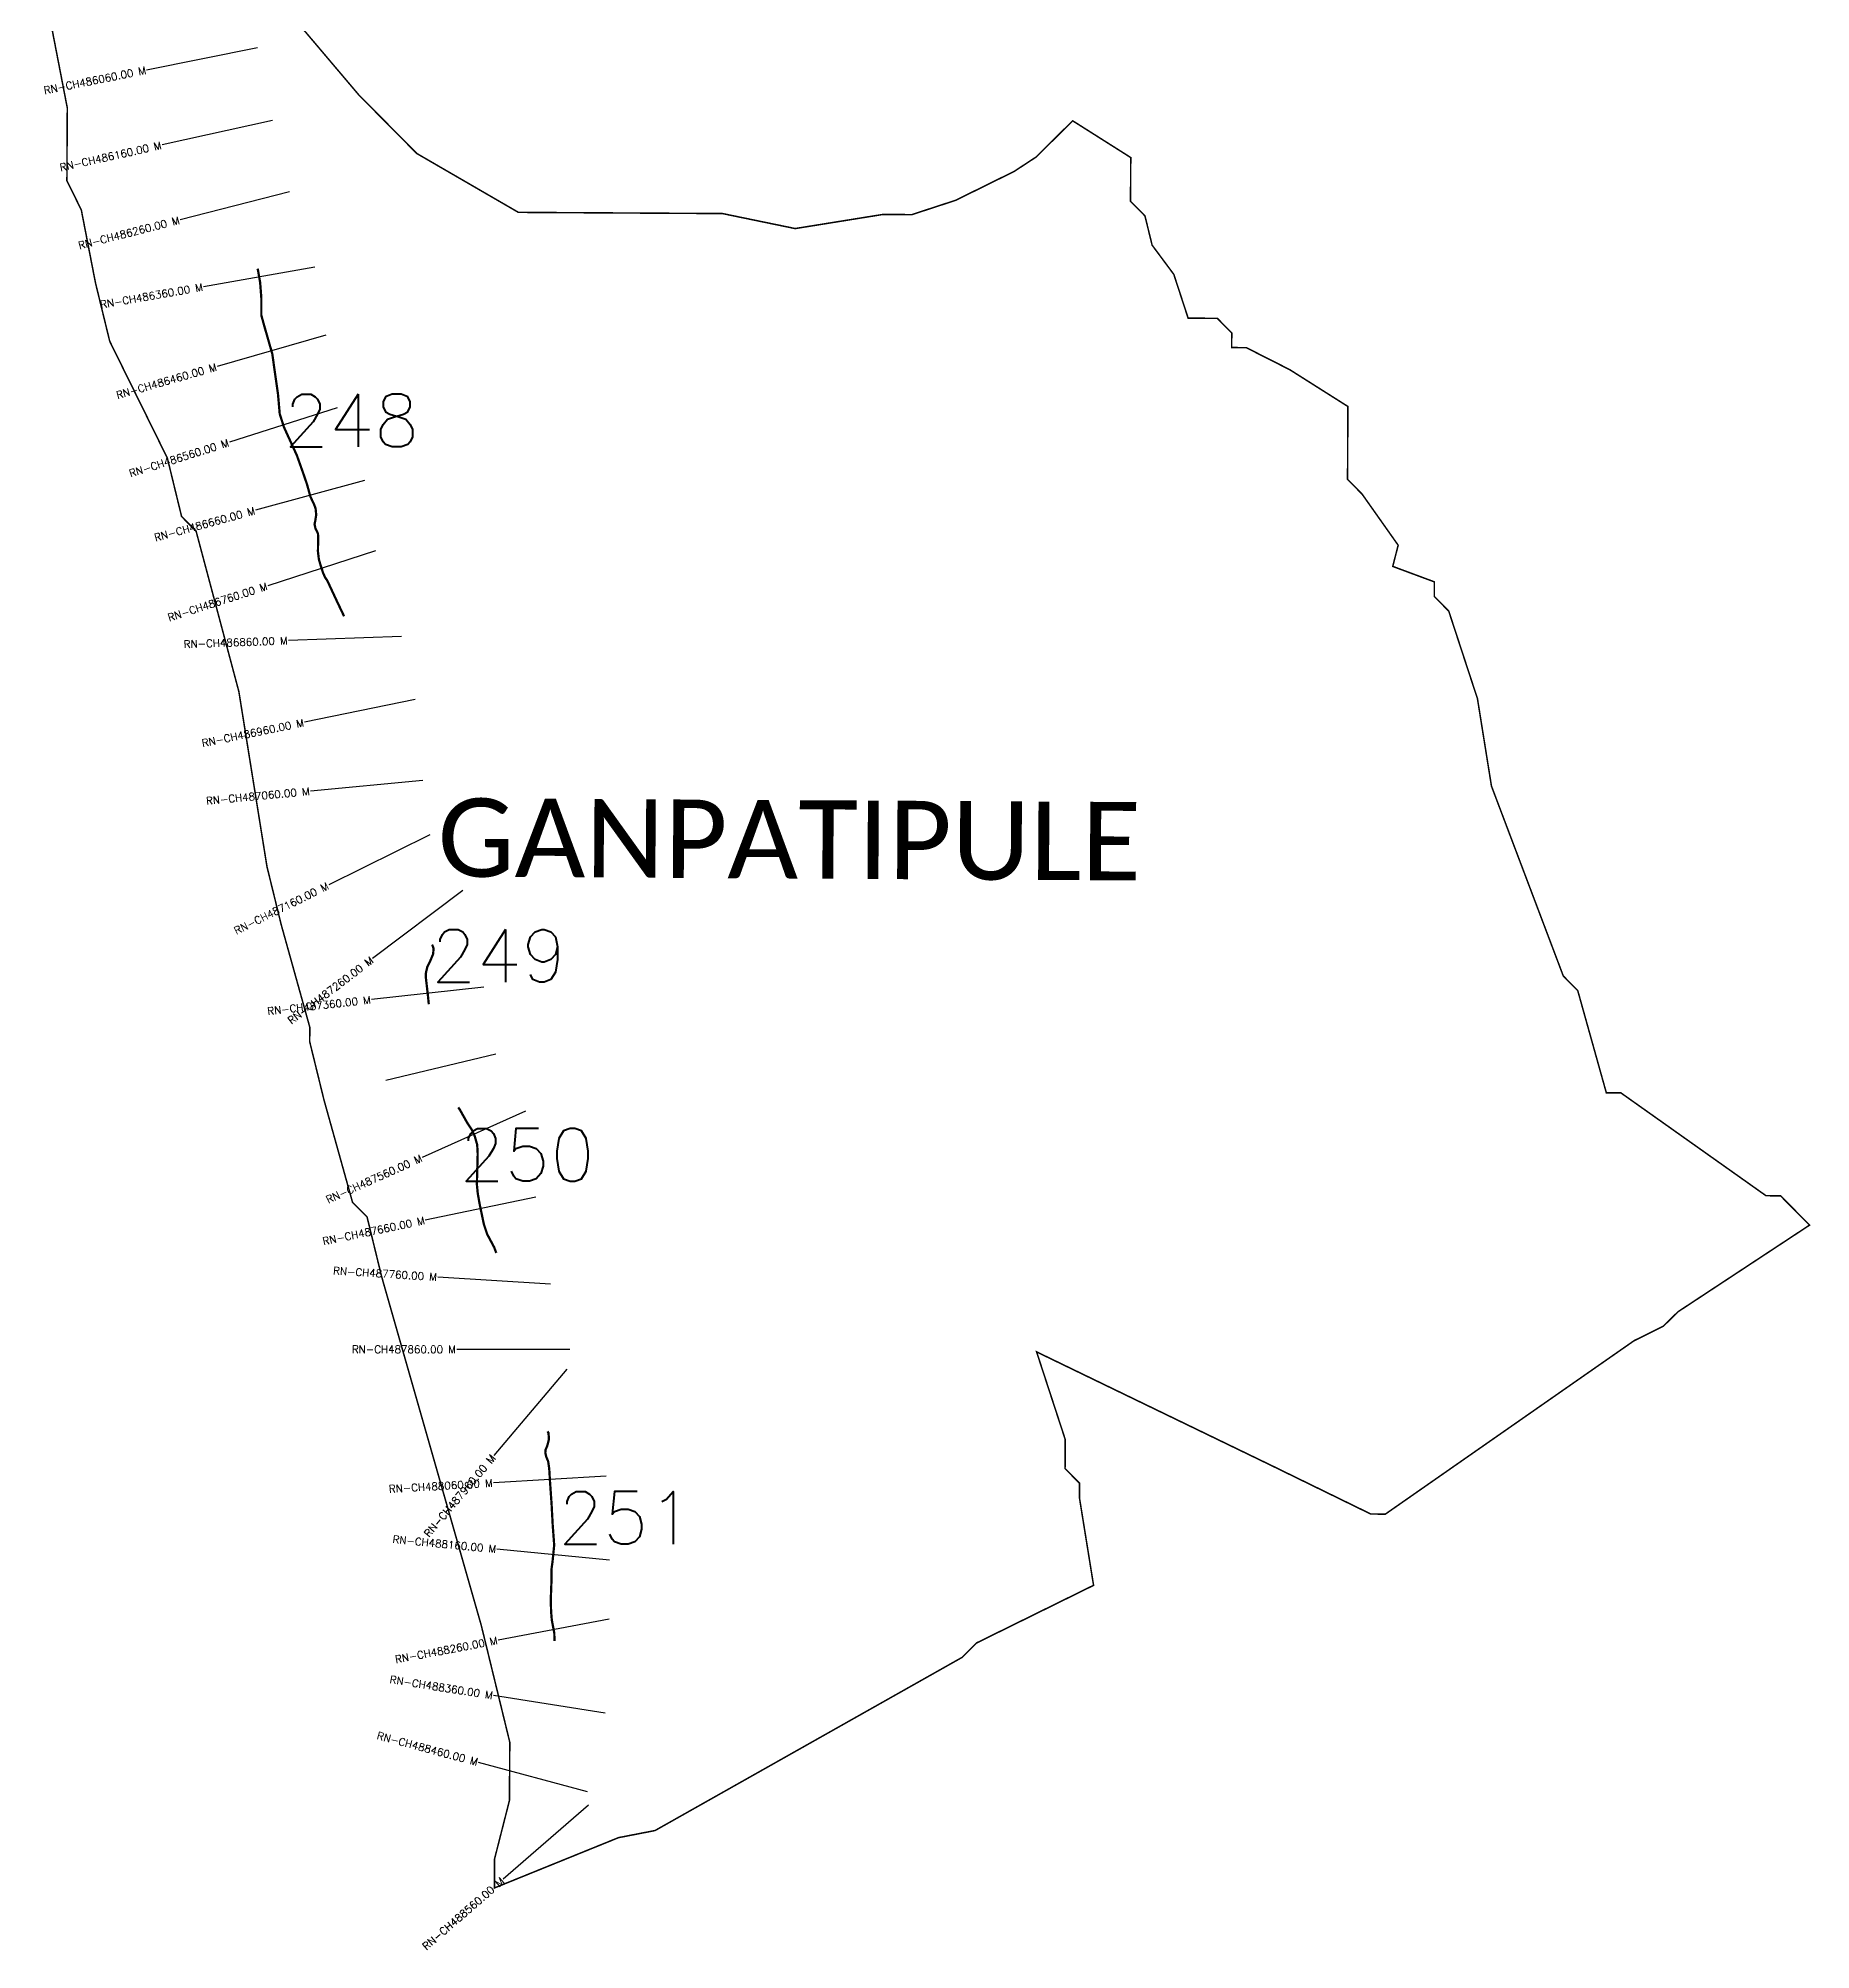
# Model space of a CAD drawing. Header units: metres. Extents: x 314583 to 317456, y 1894897 to 1900132.
# Drawn here: x 315104 to 317456, y 1894897 to 1897434 of the extents above; entities that cross this region are included whole.
import ezdxf
from ezdxf.enums import TextEntityAlignment as Align

# ---------------------------------------------------------------- set-up
doc = ezdxf.new("R2010")
doc.units = ezdxf.units.M
for name, color, linetype in [('CS', 134, 'Continuous'), ('CSMark', 6, 'Continuous'), ('NATURALLY PROTECTED', 3, 'Continuous'), ('VILLAGE NAME', 250, 'Continuous')]:
    doc.layers.add(name, color=color, linetype=linetype)
doc.styles.get("Standard").update_dxf_attribs({"font": 'simplex.shx'})

msp = doc.modelspace()

# ---------------------------------------------------------------- linework, layer by layer
at = {"color": 6, "const_width": 2, "flags": 128}
msp.add_lwpolyline([(315414.3, 1897494.8), (315529.5, 1897358.8), (315606.5, 1897281), (315741.3, 1897202.9), (316012.1, 1897201.3), (316108.6, 1897181.4), (316224.8, 1897200.1), (316263.4, 1897199.9), (316321.5, 1897218.9), (316399.1, 1897257.2), (316428.2, 1897276.3), (316476.8, 1897324.4), (316553.9, 1897275.6), (316553.5, 1897217.6), (316572.7, 1897198.2), (316582.2, 1897159.4), (316611, 1897120.6), (316630, 1897062.5), (316668.7, 1897062.3), (316687.9, 1897042.8), (316687.8, 1897023.5), (316707.1, 1897023.4), (316764.9, 1896994.1), (316842, 1896945.3), (316841.5, 1896848.6), (316860.7, 1896829.2), (316908.7, 1896761.2), (316901.5, 1896733.1), (316956.7, 1896712.6), (316956.6, 1896693.3), (316975.8, 1896673.8), (317013.9, 1896557.6), (317032.5, 1896441.5), (317127.8, 1896189.6), (317147, 1896170.1), (317184.9, 1896034.6), (317204.2, 1896034.5), (317396.8, 1895898), (317416.1, 1895897.9), (317454.6, 1895859), (317280, 1895744), (317260.5, 1895724.8), (317221.7, 1895705.6), (316891.7, 1895475.5), (316872.4, 1895475.6), (316742.2, 1895539.2), (316428.9, 1895690.8), (316466.9, 1895574.6), (316466.7, 1895535.9), (316485.9, 1895516.5), (316485.9, 1895496.4), (316504.5, 1895381), (316349.4, 1895304.6), (316329.9, 1895285.3), (315922.6, 1895055.6), (315874.2, 1895046.2), (315709.5, 1894979.4), (315709.7, 1895018.1), (315729.4, 1895095.4), (315729.9, 1895172.7), (315692.1, 1895327.6), (315625.7, 1895560), (315562.3, 1895782), (315559.4, 1895792.4), (315540.5, 1895869.8), (315521.2, 1895889.3), (315502.3, 1895957.1), (315483.4, 1896024.8), (315464.4, 1896102.3), (315464.5, 1896121.6), (315426.7, 1896257.2), (315407.7, 1896334.6), (315370.4, 1896566.9), (315313.6, 1896779.9), (315294.4, 1896799.3), (315275.5, 1896876.8), (315199, 1897031.9), (315180.1, 1897109.4), (315161.3, 1897206.2), (315142.2, 1897244.9), (315142.7, 1897341.6), (315105.2, 1897535.2)], dxfattribs=at)
at = {"layer": 'CS'}
for p, q in [((315395, 1897421.4), (315248, 1897391.8)), ((315415, 1897325), (315268.6, 1897292.4)), ((315437.7, 1897230), (315292.3, 1897192.9)), ((315471.2, 1897130), (315323.5, 1897104.2)), ((315485.7, 1897039.9), (315341.5, 1896998.4)), ((315500.8, 1896943.3), (315357.8, 1896898)), ((315537.1, 1896847.2), (315392.5, 1896807.5)), ((315551.5, 1896753.8), (315408.8, 1896707.5)), ((315586.1, 1896640.1), (315436.2, 1896634.8)), ((315604.5, 1896556.4), (315457.6, 1896526.2)), ((315614.7, 1896448.9), (315465.3, 1896434.9)), ((315624, 1896377), (315489.6, 1896310.5)), ((315667.5, 1896303.2), (315547.9, 1896212.7)), ((315695.4, 1896174.9), (315546.4, 1896158.2)), ((315711.3, 1896085.7), (315565.4, 1896050.8)), ((315750.6, 1896010.2), (315613.8, 1895948.9)), ((315764.6, 1895896), (315617.8, 1895865.5)), ((315784, 1895780.5), (315634.3, 1895790)), ((315809.4, 1895694), (315659.4, 1895694.1)), ((315805.7, 1895667.8), (315708.8, 1895553.3)), ((315857.9, 1895525.8), (315708.2, 1895517)), ((315862.2, 1895414.4), (315712.9, 1895428.9)), ((315861.8, 1895335.9), (315714.4, 1895308.2)), ((315856.3, 1895211.3), (315708.2, 1895234.7)), ((315833.2, 1895107.2), (315688.3, 1895146.1)), ((315834.3, 1895089.5), (315721, 1894991.2))]:
    msp.add_line(p, q, dxfattribs=at)
at = {"layer": 'NATURALLY PROTECTED', "const_width": 3, "flags": 128}
for points in [[(315395.1, 1897128.2), (315395.6, 1897126.9), (315398.6, 1897110), (315400.2, 1897089.1), (315400.2, 1897066.3), (315404.2, 1897051.8), (315414.7, 1897015.3), (315422.4, 1896960.8), (315424.6, 1896935.5), (315430.2, 1896917.9), (315447.4, 1896880.3), (315455.6, 1896857.2), (315460.9, 1896841.7), (315465.3, 1896825.6), (315470, 1896815.8), (315472.2, 1896810), (315473, 1896801.6), (315471.9, 1896794.3), (315470.8, 1896789.1), (315472.1, 1896783.1), (315473.5, 1896780.7), (315475.3, 1896776.6), (315475.7, 1896771.8), (315475.5, 1896764.3), (315475.3, 1896753), (315476.5, 1896742.8), (315478.1, 1896736.9), (315482.1, 1896724.6), (315484.8, 1896718.5), (315487.8, 1896714.1), (315500.2, 1896687.5), (315510, 1896666.9)], [(315626.7, 1896231.2), (315627.1, 1896230.7), (315628.7, 1896226.2), (315628.2, 1896218.8), (315624.7, 1896210.4), (315620.4, 1896201.5), (315619, 1896195.5), (315618.4, 1896192.5), (315618.3, 1896189), (315618.9, 1896184), (315619.9, 1896175.4), (315621.2, 1896164), (315622.4, 1896152.1)], [(315661.5, 1896015.2), (315663.6, 1896012.2), (315673.5, 1895994.6), (315679.6, 1895985.4), (315683.4, 1895976.9), (315686.6, 1895965.8), (315687.3, 1895953.8), (315686.7, 1895932.6), (315686.2, 1895913), (315687.4, 1895900.8), (315690, 1895886.3), (315695.4, 1895860.5), (315699.9, 1895846.9), (315709.2, 1895829.5), (315711.9, 1895822.1)], [(315780, 1895585.3), (315781.2, 1895583.3), (315781.9, 1895575), (315779.6, 1895566.2), (315777.4, 1895560.9), (315777, 1895556.7), (315778.3, 1895551.4), (315780.8, 1895545.5), (315782.2, 1895535.8), (315783.2, 1895519.3), (315784.5, 1895500.8), (315785.3, 1895489.5), (315786.8, 1895461.4), (315788.8, 1895434.3), (315786.6, 1895412.5), (315785.2, 1895402.2), (315785.2, 1895387.1), (315784.4, 1895365.4), (315784.5, 1895353.1), (315784.7, 1895345.8), (315785.2, 1895340.6), (315785.6, 1895335.1), (315789, 1895317.3), (315789.1, 1895307.2)]]:
    msp.add_lwpolyline(points, dxfattribs=at)

# ---------------------------------------------------------------- texts
at = {"char_height": 70, "attachment_point": 1}
for s, insert in [('248', (315429.8, 1896961.6)), ('249', (315625.4, 1896251.4)), ('250', (315663.1, 1895987.3)), ('251', (315793.8, 1895505.5))]:
    msp.add_mtext_dynamic_manual_height_columns(s, width=95.172, gutter_width=1, heights=[0], dxfattribs=dict(at, insert=insert))
at = {"layer": 'CSMark'}
for s, rotation, p in [('RN-CH486060.00 M', 11.3646, (315247, 1897391.7)), ('RN-CH486160.00 M', 12.5557, (315267.6, 1897292.2)), ('RN-CH486260.00 M', 14.3053, (315291.4, 1897192.7)), ('RN-CH486360.00 M', 9.9051, (315322.5, 1897104)), ('RN-CH486460.00 M', 16.0702, (315340.6, 1896998.1)), ('RN-CH486560.00 M', 17.5932, (315356.8, 1896897.7)), ('RN-CH486660.00 M', 15.319, (315391.5, 1896807.3)), ('RN-CH486760.00 M', 17.9507, (315407.8, 1896707.2)), ('RN-CH486860.00 M', 2.052, (315435.2, 1896634.7)), ('RN-CH486960.00 M', 11.6032, (315456.6, 1896526)), ('RN-CH487060.00 M', 5.3685, (315464.3, 1896434.8)), ('RN-CH487160.00 M', 26.3465, (315488.7, 1896310)), ('RN-CH487260.00 M', 37.1067, (315547.1, 1896212.1)), ('RN-CH487360.00 M', 6.3762, (315545.4, 1896158.1)), ('RN-CH487560.00 M', 24.1484, (315612.8, 1895948.5)), ('RN-CH487660.00 M', 11.736, (315616.8, 1895865.3)), ('RN-CH487760.00 M', 356.3767, (315633.3, 1895790)), ('RN-CH487860.00 M', 359.9558, (315658.4, 1895694.1)), ('RN-CH487960.00 M', 49.7648, (315708.1, 1895552.5)), ('RN-CH488060.00 M', 3.3545, (315707.2, 1895516.9)), ('RN-CH488160.00 M', 354.4517, (315711.9, 1895429)), ('RN-CH488260.00 M', 10.6658, (315713.4, 1895308)), ('RN-CH488360.00 M', 351.0362, (315707.2, 1895234.8)), ('RN-CH488460.00 M', 344.9924, (315687.3, 1895146.3)), ('RN-CH488560.00 M', 40.9539, (315720.3, 1894990.5))]:
    msp.add_text(s, height=10, rotation=rotation, dxfattribs=at).set_placement(p, align=Align.MIDDLE_RIGHT)
at = {"layer": 'VILLAGE NAME', "insert": (315634.5, 1896425.6), "char_height": 104.042, "attachment_point": 1, "rotation": 359.6762}
msp.add_mtext_dynamic_manual_height_columns('{\\fCalibri|b0|i0|c0|p34;GANPATIPULE}', width=1567.856, gutter_width=520.2, heights=[0], dxfattribs=at)

doc.saveas('drawing.dxf')
